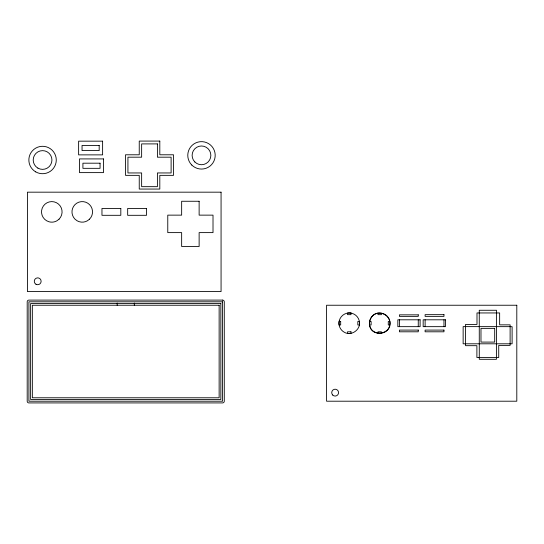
<?xml version="1.0" encoding="UTF-8"?>
<svg xmlns="http://www.w3.org/2000/svg" width="544" height="544" viewBox="0 0 544 544"><rect width="100%" height="100%" fill="white"/><g stroke="black" fill="none" stroke-linecap="round" stroke-linejoin="round"><path stroke-width="0.82" d="M369.532 323.231C368.812 335.369 388.402 337.028 389.708 324.945C391.891 315.486 378.352 308.645 372.096 316.404C370.491 318.322 369.512 320.722 369.532 323.231C369.315 320.749 370.62 317.886 372.429 315.962C376.951 311.27 385.458 312.392 388.606 318.09C396.739 333.214 369.94 340.394 369.417 323.231M369.696 321.518L371.13 321.518L371.13 324.945L369.709 324.945M389.708 324.945L388.273 324.945L388.273 321.518L389.708 321.538M377.978 313.242L377.992 314.663L381.419 314.663L381.419 313.228M496.495 312.95L496.495 310.27L479.271 310.27L479.284 359.298L496.407 359.298L496.407 312.95M443.965 319.804L443.965 326.658M425.116 319.804L425.116 326.658M418.261 319.804L418.261 326.658M399.412 319.804L399.412 326.658M381.419 333.227L381.419 331.799L377.992 331.799L377.992 333.241M134.307 303.035L134.307 305.238M117.171 303.035L117.171 305.238M339.32 320.572L338.966 323.231L339.32 325.897A10.282 10.282 0 0 0 344.107 332.139C351.546 336.831 361.794 328.97 359.183 320.572A10.282 10.282 0 0 0 351.914 313.303L349.248 312.95L346.589 313.303A10.282 10.282 0 0 0 339.32 320.572M59.072 219.15L56.943 220.789A10.282 10.282 0 0 1 49.144 221.816L46.662 220.789A10.282 10.282 0 0 1 43.384 205.986A10.282 10.282 0 0 1 58.412 204.007A10.282 10.282 0 0 1 59.072 219.15M89.529 219.15L87.394 220.789A10.282 10.282 0 0 1 77.112 220.789L74.984 219.15A10.282 10.282 0 0 1 74.984 204.612A10.282 10.282 0 0 1 89.529 204.612A10.282 10.282 0 0 1 89.529 219.15M479.271 357.51L476.891 357.524L476.891 345.678L465.562 345.678L465.562 324.414L476.993 324.414L476.993 312.95L499.65 312.95L499.65 324.85L510.116 324.85L510.116 345.386L498.726 345.386L498.726 357.51L479.271 357.51M159.807 141.08L139.244 141.08L139.244 154.788L125.528 154.788L125.528 175.352L139.244 175.352L139.244 189.06L159.807 189.06L159.807 175.352L173.516 175.352L173.516 154.788L159.807 154.788L159.807 141.08M102.612 141.161L78.622 141.161L78.622 154.87L102.612 154.87L102.612 141.161M157.406 143.902L141.637 143.902L141.637 157.189L127.928 157.189L127.928 172.951L141.637 172.951L141.637 186.667L157.406 186.667L157.406 172.951L171.115 172.951L171.115 157.189L157.406 157.189L157.406 143.902M99.185 145.445L82.049 145.445L82.049 150.586L99.185 150.586L99.185 145.445M103.482 158.909L79.492 158.909L79.492 172.618L103.482 172.618L103.482 158.909M100.055 163.193L82.919 163.193L82.919 168.334L100.055 168.334L100.055 163.193M221.068 192.175L27.418 192.175L27.418 291.57L221.068 291.57L221.068 192.175M199.131 201.26L181.648 201.26L181.648 215.138L167.77 215.138L167.77 232.614L181.648 232.614L181.648 246.5L199.131 246.5L199.131 232.614L213.01 232.614L213.01 215.138L199.131 215.138L199.131 201.26M120.816 208.454L101.966 208.454L101.966 215.308L120.816 215.308L120.816 208.454M146.52 208.454L127.67 208.454L127.67 215.308L146.52 215.308L146.52 208.454M222.564 300.098L28.914 300.098A1.714 1.714 0 0 0 27.2 301.811L27.2 401.207A1.714 1.714 0 0 0 28.914 402.92L222.564 402.92A1.714 1.714 0 0 0 224.278 401.207L224.278 301.811A1.714 1.714 0 0 0 222.564 300.098M222.564 301.811L28.914 301.811L28.914 401.207L222.564 401.207L222.564 301.811M220.85 303.525L30.627 303.525L30.627 399.493L220.85 399.493L220.85 303.525M219.137 305.238L32.341 305.238L32.341 397.78L219.137 397.78L219.137 305.238M516.8 305.238L326.577 305.238L326.577 401.207L516.8 401.207L516.8 305.238M350.962 312.95L347.534 312.95L347.534 314.663L350.962 314.663L350.962 312.95M443.965 314.663L425.116 314.663L425.116 316.377L443.965 316.377L443.965 314.663M418.261 314.847L399.412 314.847L399.412 316.377L418.261 316.377L418.261 314.847M420.104 319.804L397.841 319.804L397.841 326.658L420.104 326.658L420.104 319.804M445.461 319.804L423.164 319.804L423.164 326.658L445.461 326.658L445.461 319.804M340.68 321.518L338.966 321.518L338.966 324.945L340.68 324.945L340.68 321.518M359.536 321.518L357.816 321.518L357.816 324.945L359.536 324.945L359.536 321.518M510.116 326.658L463.141 326.624L463.141 343.801L512.115 343.801L512.115 326.686L510.116 326.658M494.693 328.372L480.984 328.372L480.984 342.088L494.693 342.088L494.693 328.372M418.261 330.086L399.412 330.086L399.412 331.799L418.261 331.799L418.261 330.086M443.965 330.086L425.116 330.086L425.116 331.799L443.965 331.799L443.965 330.086M350.962 331.799L347.534 331.799L347.534 333.513L350.962 333.513L350.962 331.799M332.724 395.06A3.427 3.427 0 0 0 338.456 393.53A3.427 3.427 0 0 0 334.261 389.327A3.427 3.427 0 0 0 332.724 395.06M35.986 284.254A3.427 3.427 0 0 0 41.126 281.289A3.427 3.427 0 0 0 35.986 278.317A3.427 3.427 0 0 0 35.986 284.254M35.714 171.877A13.709 13.709 0 0 0 56.277 160.004A13.709 13.709 0 0 0 35.714 148.131A13.709 13.709 0 0 0 35.714 171.877M37.883 168.116A9.37 9.37 0 0 0 51.938 160.004A9.37 9.37 0 0 0 37.883 151.892A9.37 9.37 0 0 0 37.883 168.116M191.794 165.05A13.709 13.709 0 0 0 214.73 158.902A13.709 13.709 0 0 0 197.941 142.113A13.709 13.709 0 0 0 191.794 165.05M194.861 161.983A9.37 9.37 0 0 0 210.535 157.78A9.37 9.37 0 0 0 199.063 146.309A9.37 9.37 0 0 0 194.861 161.983"/></g></svg>
